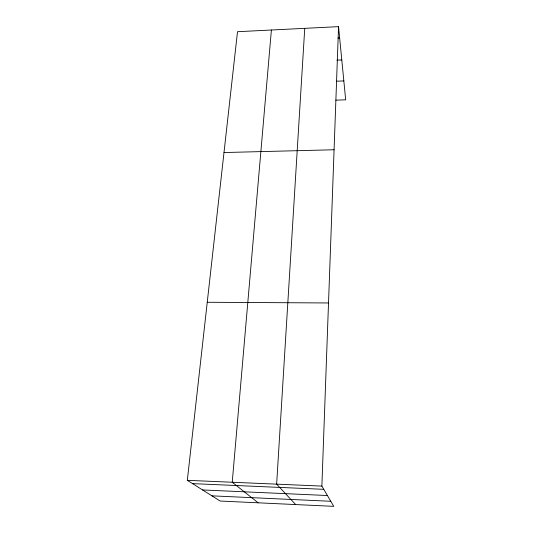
<?xml version="1.0" encoding="UTF-8"?>
<svg xmlns="http://www.w3.org/2000/svg" width="533" height="533" viewBox="0 0 533 533"><rect width="100%" height="100%" fill="white"/><g stroke="black" fill="none" stroke-linecap="round" stroke-linejoin="round"><path stroke-width="0.8" d="M321.872 486.089L338.548 26.65L237.511 31.707L187.323 480.326L220.142 501.033L333.758 506.35L321.872 486.089L187.323 480.326M304.743 28.342L276.64 484.157L295.675 504.564M271.397 30.008L232.235 482.252L258.179 502.812M337.989 38.016L339.648 37.936M336.883 60.162L341.793 59.949M336.363 81.216L343.838 80.923M335.797 100.164L345.677 99.818L338.548 26.65M223.993 152.538L334.078 149.76M207.244 302.271L328.521 302.964M192.546 483.624L323.771 489.327M202.567 489.947L327.402 495.523M211.901 495.837L330.786 501.28"/></g></svg>
